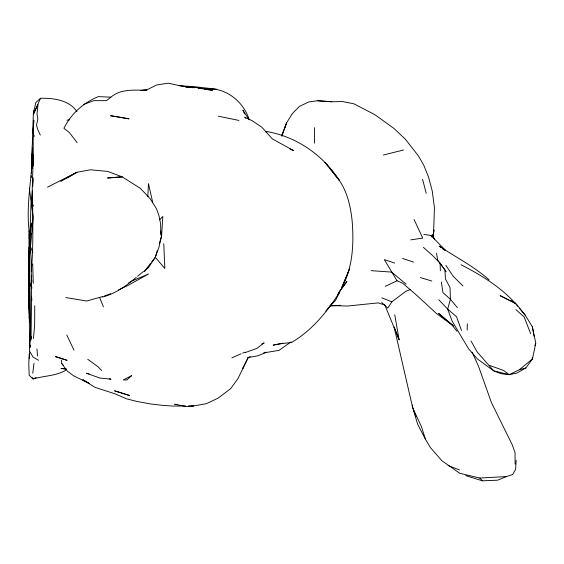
<?xml version="1.0" encoding="UTF-8"?>
<svg xmlns="http://www.w3.org/2000/svg" width="564" height="564" viewBox="0 0 564 564"><rect width="100%" height="100%" fill="white"/><g stroke="black" fill="none" stroke-linecap="round" stroke-linejoin="round"><path stroke-width="0.85" d="M28.834 265.334L29.617 352.006M29.159 318.484L29.173 280.061L29.568 321.966M314.465 143.178L314.508 127.697M34.749 305.766L34.637 325.604L33.389 338.583M32.169 162.291C30.428 185.041 26.43 208.088 29.109 230.909L28.701 277.819L28.926 307.239L29.582 317.01L29.25 302.226M29.046 247.3L29.032 294.034M29.145 238.579L29.236 230.732M33.318 165.83L33.163 132.822L33.812 120.21L31.619 155.185L32.021 167.452L32.148 162.263M28.849 267.78L29.032 284.693M32.43 190.787L31.732 206.346L33.262 217.21L30.47 246.828L31.14 260.674L31.584 296.777L31.027 339.077L31.351 336.708M32.099 168.488L32.226 162.397M32.254 160.655L32.501 148.466M30.985 286.47L31.711 275.359M32.19 160.536L32.381 152.759M32.423 151.032L32.486 148.445M29.039 274.308L29.039 292.66M29.081 272.553L29.307 250.571M32.211 160.571L32.571 147.662M33.297 154.952L31.732 206.346M31.253 177.561L31.302 175.806M31.387 173.162L31.866 157.328M467.154 330.109L467.352 323.743M33.403 126.456L33.17 133.555L34.369 136.333M412.531 405.037L412.474 406.792L417.635 424.206L425.46 439.264L430.374 447.513L441.922 460.746L459.766 473.288L479.731 478.046L506.451 476.573L512.669 474.479L515.63 469.297L516.173 460.344M32.656 133.52L33.318 114.393L34.059 110.149L35.87 102.5L40.509 98.27C53.594 98.009 68.942 99.976 76.965 111.545M33.149 163.102L33.438 155.46M32.423 192.698L31.887 205.782L32.613 204.309L33.093 205.902M32.67 186.592L32.987 178.739M32.62 186.465L33.008 177.822M29.257 353.79L28.785 364.041L29.18 375.271L33.043 378.98L36.124 377.485M147.817 196.702L148.452 183.575L152.788 202.688M433.434 237.775L434.421 207.749L432.278 191.175L428.619 177.244L423.797 165.252L418.347 155.826L405.46 139.329L394.017 128.493L374.658 114.548L353.945 103.825L342.616 101.562L331.787 101.767L317.553 100.745L308.797 101.936L299.315 106.448L292.244 113.794L286.59 122.839L281.45 135.861M32.775 373.262L34.016 363.216M433.187 236.943L433.906 229.95L433.103 236.922M29.194 358.436L29.913 351.753L33.093 357.111L38.556 360.262M29.497 255.866L30.174 249.739M31.697 223.224L29.913 236.02L30.273 248.865M30.66 340.952L31.267 336.863M31.429 223.09L30.463 228.533C27.826 267.28 31.831 306.062 29.934 344.837L30.181 347.635M30.35 346.775L30.682 345.069M31.246 271.439C33.332 249.253 32.867 226.636 32.613 204.309L33.015 205.973M150.595 263.381L144.285 271.503L148.769 267.146L155.319 257.283L157.243 250.754M159.408 243.401L161.572 236.048L162.855 216.484L159.436 219.854M281.972 136.213L286.59 122.839L285.06 127.281M151.645 262.027L155.319 257.283L158.949 247.166L161.572 236.048L160.479 231.021M40.509 98.27L33.318 114.393L38.042 104.622L37.012 113.829L37.844 118.99L36.533 125.095L37.788 129.628L40.312 135.078M341.706 287.837L349.673 268.563L341.706 287.837C352.824 267.597 353.945 244.078 352.204 221.539C350.73 207.122 347.607 192.782 339.45 180.55C323.094 155.248 297.045 136.876 267.167 131.623L265.44 131.849M534.827 345.528L535.469 343.984M291.052 341.883L278.99 350.378L265.792 352.549L257.91 355.785L248.209 357.534L237.825 378.867L230.606 388.688L218 398.184L206.48 403.662L193.452 405.953L186.261 406.531L174.614 404.233L177.188 404.466M248.209 357.534L242.619 368.694L243.19 367.615M337.624 294.556L339.789 291.856L335.686 300.055L328.784 307.669M339.789 291.856C327.324 311.666 311.962 330.511 291.517 342.482L279.659 343.836L273.159 345.161L282.613 343.25M410.472 289.417L405.727 291.391L391.867 301.846L387.792 308.071L381.722 302.487M330.807 304.877L331.759 303.418M31.372 233.856L29.913 236.02L31.076 201.982L29.384 188.129M338.435 293.238L346.909 281.471L339.218 291.659M329.891 306.146L325.759 311.095M438.827 299.773L447.668 309.114L452.166 321.191L461.747 337.35L468.712 348.926L477.306 358.873L493.74 370.872L501.107 373.699L509.25 374.665L516.828 373.086L525.81 367.996L532.43 359L535.8 343.088L532.353 326.767L525.274 315.234L516.138 303.799L500.141 295.677L515.031 303.023L517.724 306.238M144.285 271.503L148.417 266.772M144.518 90.501L147.028 90.233C134.74 90.31 120.936 88.47 110.882 97.156L98.305 96.634C83.479 102.704 70.965 113.829 63.922 128.289L69.309 132.462L77.141 142.699M471.039 341.051L477.236 352.028L493.74 370.872L509.25 374.665L519.374 369.723L532.43 359L532.19 357.35M136.255 277.361C126.258 285.856 115.43 293.696 102.542 297.045M137.567 276.282L143.496 271.446M145.477 269.839L148.769 267.146M110.882 97.156L106.504 100.653L93.892 100.66L83.669 104.396M245.298 352.549L256.902 348.376L264.171 342.884L261.823 343.969M128.662 282.867L131.645 281.126L148.586 273.977L127.852 285.497L118.482 289.981M60.715 181.474L76.923 172.281L90.409 169.785L107.773 171.442L122.233 176.87L140.436 188.418L150.158 198.718L156.503 208.8L158.907 215.413L160.606 223.711L160.93 235.16M66.608 178.048L76.923 172.281L47.524 187.149M110.678 293.724L104.368 296.001M385.177 286.364L397.049 280.766L402.738 283.255L417.367 295.881L436.444 313.521L453.526 325.943M242.668 353.149L245.023 352.119M231.882 357.816L241.124 353.818M506.451 476.573L497.659 480.183L482.467 480.824L465.695 475.614M65.734 370.28C55.667 376.125 43.816 375.758 33.043 378.98L32.211 377.492M247.8 357.562L250.268 356.765M65.812 297.538L86.694 301.014L102.789 296.509M263.642 352.944L266.102 352.162M519.374 369.723L525.81 367.996M383.379 155.015L403.528 149.996M67.913 176.976L69.605 176.602M279.659 343.836L282.916 343.18M140.499 90.536L148.24 89.197L156.602 84.988L168.241 83.176L179.232 85.636L192.81 87.653M410.754 239.869L422.732 238.078L414.061 219.474M66.933 120.21L69.506 119.864M329.764 306.09L340.092 305.343L338.414 305.364M331.688 305.469L335.89 305.406M185.718 405.995L172.817 406.059L163.546 405.467L151.406 404.078L137.031 401.483L126.71 398.868L114.358 393.587L95.224 387.433L82.816 379.727L89.486 383.598L73.602 375.8L67.299 371.041L61.652 363.442L61.511 360.086M188.291 405.981L193.452 405.953L191.739 405.798M331.745 305.547L347.382 306.048L378.247 302.882L384.845 305.046L399.129 339.775L394.744 314.74M200.488 88.449L208.222 88.823M209.935 88.908C227.849 88.788 244.261 103.092 249.225 119.843M198.225 88.188L216.809 89.239L195.588 86.842L179.232 85.636L194.77 87.723M371.197 270.657L391.698 272.102L406.122 284.185M317.553 100.745L331.787 101.767M66.2 368.912L60.99 368.475L66.101 369.082M187.375 87.173L185.704 87.011L195.109 87.364L212.445 90.325L204.076 89.07M189.046 87.328L193.219 87.716M423.853 234.405L430.882 235.449L445.616 250.402M200.735 88.569L202.406 88.816M218.409 116.212L238.91 120.414M89.084 373.89L86.553 373.283L99.87 378.042L111.009 379.177L109.324 378.768M420.328 277.544L431.784 281.041M394.673 263.071L384.296 259.623L397.049 280.766M402.499 258.439L413.482 262.105M489.298 365.317L503.638 370.477L509.25 374.665M448.126 465.504L459.463 469.946M381.821 297.827L391.867 301.846M289.586 148.797L293.597 150.595L272.475 139.005L261.795 127.168L252.059 120.64L244.698 117.185L245.848 118.419M461.042 264.735C480.69 274.844 500.021 286.54 515.031 303.023L511.463 300.788M87.78 359.331L97.889 366.642L101.675 370.527M441.203 247.674L439.166 246.073C455.888 257.311 474.127 266.441 489.214 279.963M442.564 248.731L444.608 250.324M452.878 325.4L438.651 313.436L452.067 325.012L456.953 331.258M423.416 247.37L432.835 255.788L440.103 263.275L444.94 269.853L445.426 278.82L450.058 287.626L450.396 299.258L447.668 309.114L456.523 316.742L461.5 330.448M515.891 309.573L524.21 317.053L530.654 333.705M462.938 285.962L453.23 276.289L445.912 265.418M479.731 478.046L482.467 480.824M61.652 363.442L63.422 365.352M155.319 257.283L164.85 268.492L163.764 243.613M519.345 308.163L525.274 315.234M457.369 307.648L450.396 299.258L442.937 292.603L441.351 281.993M328.17 166.38L324.949 162.333L339.45 180.55L329.249 167.734M446.187 271.792L437.636 259.926L436.564 253.314M248.618 119.004L242.88 110.192L244.797 113.907M430.882 235.449L431.728 236.915M66.785 334.995L73.969 350.145M413.356 409.386L421.428 426.61L425.46 439.264M432.158 234.222L434.668 239.778M472.146 352.183L478.54 366.325L491.413 402.569L512.274 444.869L515.045 452.723L515.094 464.109M30.47 246.828L32.86 252.327M30.005 283.311L32 288.021M99.624 297.524L103.416 306.83M394.25 327.134L399.129 339.775M415.992 416.549L412.474 406.792L394.144 327.19M29.109 230.909L30.188 234.159M422.549 179.246L426.215 193.311M532.353 326.767L534.066 336.236M31.619 279.695L31.922 281.415M31.619 155.185L32.86 162.897M36.956 348.897L37.513 355.969M31.584 296.777L31.859 300.288M440.103 263.275L440.357 270.783M32.698 263.931L33.269 283.375M34.059 110.149L34.115 112.687M131.532 375.716L126.858 379.96L123.283 379.939L131.532 375.716M117.382 177.209L107.463 178.012L122.233 176.87L117.382 177.209M116.367 116.663L110.551 115.712L129.071 118.835L116.367 116.663M66.982 360.269L55.371 356.589L66.982 360.269M129.572 395.512L114.732 390.845L129.572 395.512"/></g></svg>
